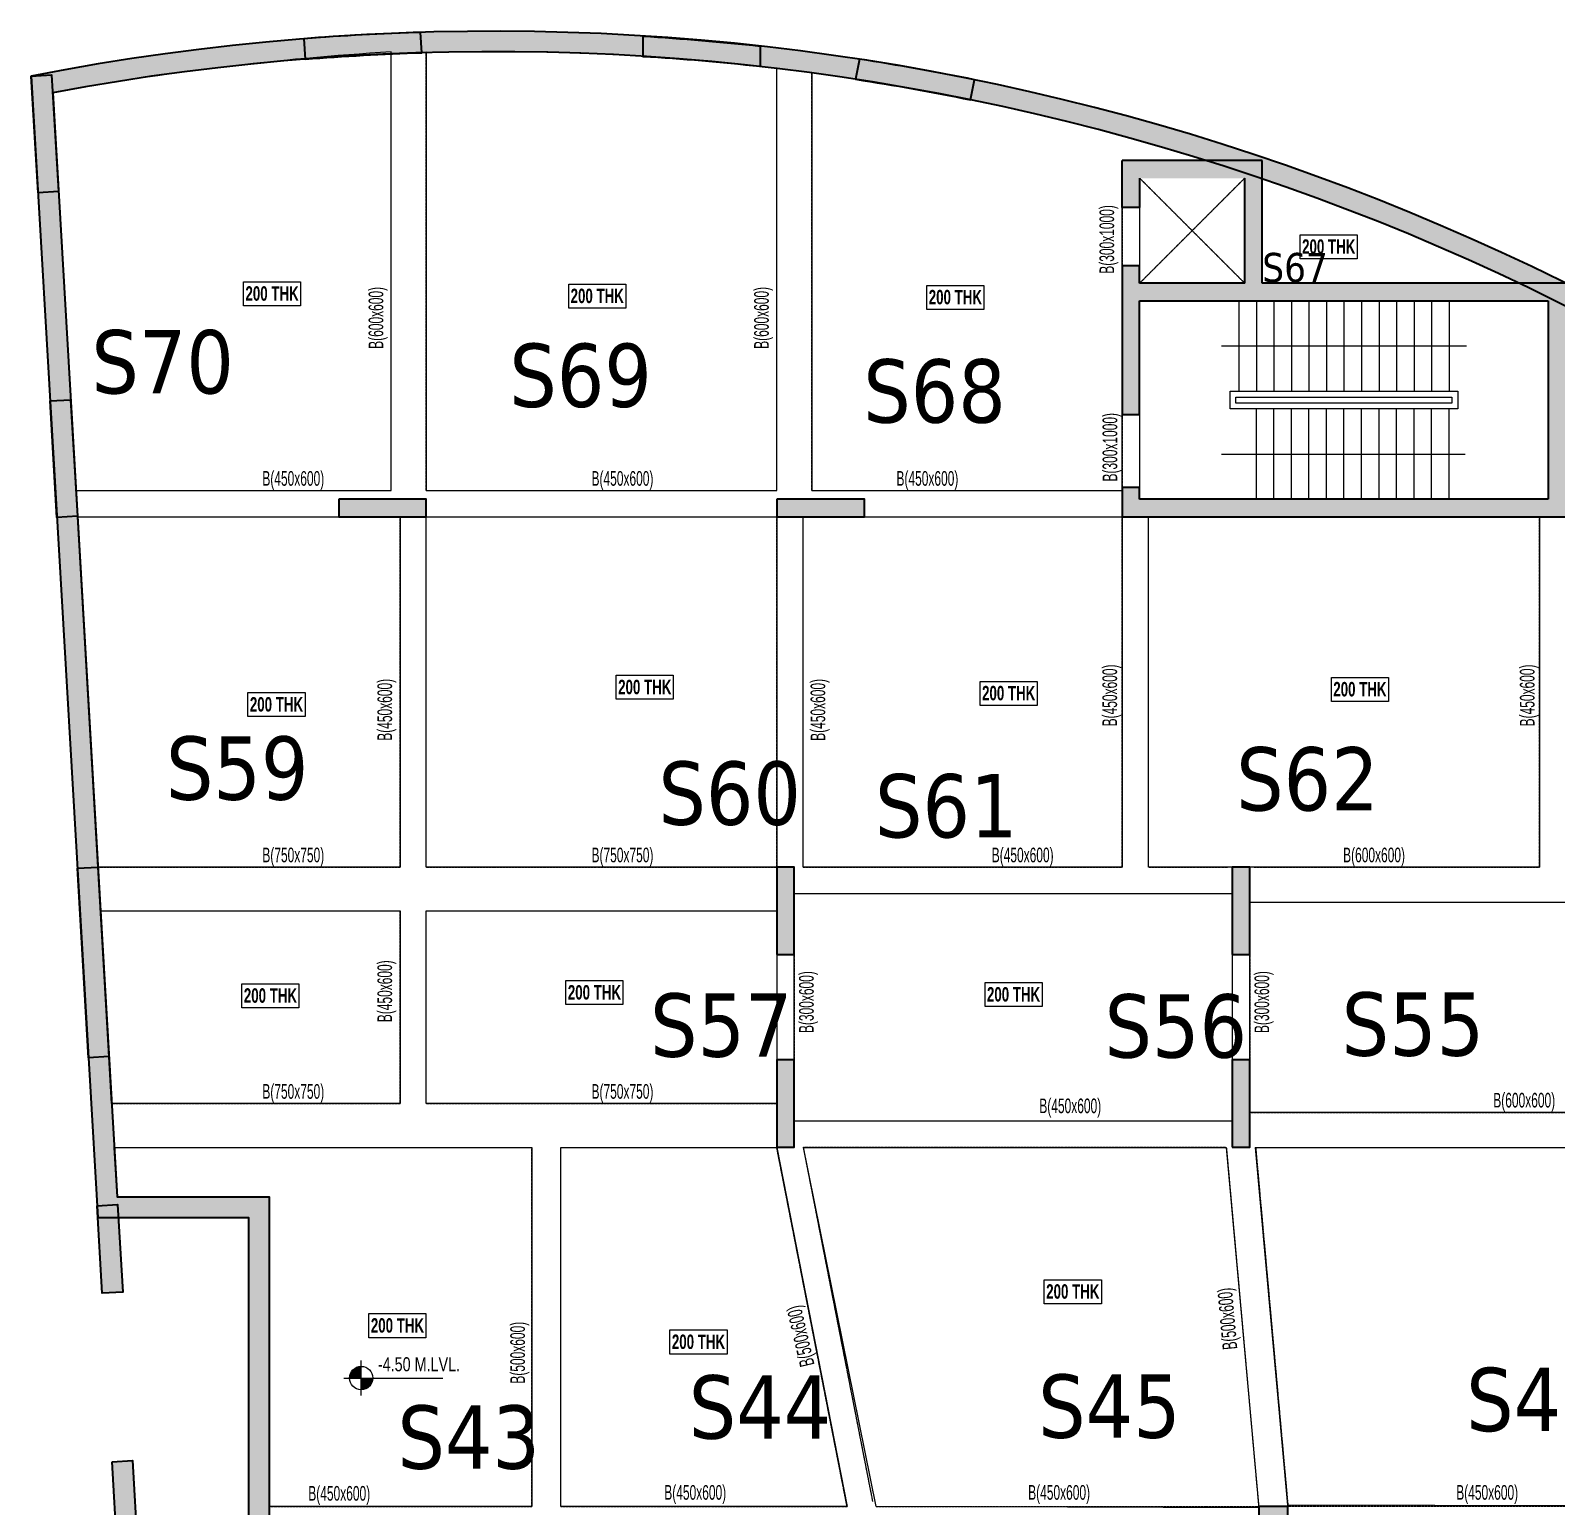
# Model space of a CAD drawing. Header units: millimetres. Extents: x -6 to 67277, y 15 to 62599.
# Drawn here: x -6 to 26129, y 35704 to 60985 of the extents above; entities that cross this region are included whole.
import ezdxf

# ---------------------------------------------------------------- set-up
doc = ezdxf.new("R2010")
doc.units = ezdxf.units.MM
doc.linetypes.add('HIDDEN', pattern=[0.375, 0.25, -0.125])
doc.linetypes.add('HIDDEN2', pattern=[0.1875, 0.125, -0.0625])
for name, color, linetype, lineweight in [('A-ANNO-DIMS', 8, 'Continuous', 15), ('A-DETL-MISC', 35, 'Continuous', 15), ('A-FLOR-IDEN', 11, 'Continuous', 9), ('A-HIDD-ABVE', 8, 'HIDDEN', 20), ('A-HIDD-BELW', 8, 'HIDDEN2', 20), ('G-____-____-DIMS', 7, 'Continuous', 9), ('S-BEAM', 7, 'Continuous', 18), ('S-BEAM-IDEN', 2, 'Continuous', 9), ('S-COL HATCH', 9, 'Continuous', 0), ('S-COLS', 5, 'Continuous', 35)]:
    doc.layers.add(name, color=color, linetype=linetype, lineweight=lineweight)
doc.layers.add('changes', color=7, linetype='Continuous')
doc.styles.add('Dim.s & Anno.(Misc.)', font='ARIALN.TTF')
doc.styles.add('Swis721 LtCn BT', font='swisscl.ttf', dxfattribs={"width": 0.9, "height": 233.3551617873649})
doc.styles.add('Swis721 LtCn BT_1', font='swisscl.ttf', dxfattribs={"height": 239.9999999999999})
doc.styles.add('Swis721 LtCn BT_B', font='', dxfattribs={"width": 0.9, "height": 246.9183359013865})
doc.styles.get('Swis721 LtCn BT_B').set_extended_font_data('Swis721 LtCn BT', bold=True)
doc.dimstyles.new('A-GFC-100', dxfattribs={"dimscale": 100, "dimtxt": 1.75, "dimasz": 1.5, "dimexe": 1.5, "dimexo": 0, "dimgap": 1, "dimtad": 1, "dimdsep": 46, "dimtxsty": 'Dim.s & Anno.(Misc.)', "dimblk": 'ARCHTICK', "dimcen": 0, "dimdle": 1.5, "dimclrd": 256, "dimclre": 8, "dimclrt": 6, "dimazin": 2, "dimtfac": 1, "dimtix": 1, "dimtmove": 2, "dimatfit": 3, "dimfxl": 1, "dimtolj": 1, "dimlwd": -1, "dimlwe": 9, "dimarcsym": 0})

# ---------------------------------------------------------------- blocks, each defined once
blk = doc.blocks.new('_ARCHTICK')
at = {"color": 0, "linetype": 'ByBlock', "const_width": 0.15}
blk.add_lwpolyline([(-0.5, -0.5), (0.5, 0.5)], dxfattribs=at)
blk = doc.blocks.new('A$C31bf04c8')
at = {"layer": 'S-COL HATCH', "transparency": 33554687}
h = blk.add_hatch(color=256, dxfattribs=at)
h.dxf.hatch_style = 1
edge = h.paths.add_edge_path()
edge.add_line((-12645.22190790623, -10575.19985628128), (46759.53647775203, -10575.19985628128))
edge.add_line((46759.53647775203, -10575.19985628128), (50154.77851886302, -10425.00601053238))
edge.add_line((50154.77851886302, -10425.00601053238), (50154.77851886302, 18362.28214049339))
edge.add_arc((65982.97857690603, 101150.6081447527), 84287.8332837242, 235.3318360843077, 259.1763076908551, ccw=False)
edge.add_arc((-8446.611141368747, 268.2098512127995), 41199.68046838963, 49.9961516128636, 101.0852321286915)
edge.add_line((-16368.03390341252, 40699.19712734222), (-15227.48269014805, 21150.0005850792))
edge.add_line((-15227.48269014805, 21150.0005850792), (-12645.22190790623, 21150.00058484077))
edge.add_line((-12645.22190790623, 21150.00058484077), (-12645.22190790623, -10575.19985628128))
edge = h.paths.add_edge_path(flags=16)
edge.add_line((-12295.22190838307, -10225.19985580444), (46751.79886502772, -10225.19985580444))
edge.add_line((46751.79886502772, -10225.19985580444), (49804.77851838618, -10090.14652299881))
edge.add_line((49804.77851838618, -10090.14652299881), (49804.77851838618, 18073.36296987534))
edge.add_arc((65982.9785742499, 101150.6081398986), 84637.83327854906, 235.3207608542366, 258.9803174311657, ccw=False)
edge.add_arc((-8446.611140910538, 268.2098531685769), 40849.68046623029, 49.97334944151059, 100.6567920093794)
edge.add_line((-16000.76089220494, 40413.33677697181), (-14897.30743341893, 21500.00058507919))
edge.add_line((-14897.30743341893, 21500.00058507919), (-12295.22190838307, 21500.00058460236))
edge.add_line((-12295.22190838307, 21500.00058460236), (-12295.22190838307, -10225.19985580444))
h = blk.add_hatch(color=256, dxfattribs=at)
h.dxf.hatch_style = 1
h.paths.add_polyline_path([(-9680.507208030673, 41099.25634849444), (-9699.67745225504, 41448.83023893833, 0.011850094801779), (-11696.67691299319, 41339.31694778055), (-11677.5066617839, 40989.74305733666, -0.0119492284188127)])
h = blk.add_hatch(color=256, dxfattribs=at)
h.dxf.hatch_style = 1
h.paths.add_polyline_path([(-3886.379517793655, 40862.68513311073), (-3886.37951593101, 41214.73544520885, 0.0118917816617123), (-5886.37951593101, 41382.61749047413), (-5886.37951593101, 41031.98205364495, -0.0119919745653029)])
h = blk.add_hatch(color=256, dxfattribs=at)
h.dxf.hatch_style = 1
h.paths.add_polyline_path([(-282.2607116214931, 40293.69900645315), (-212.526349119842, 40636.68168668821, 0.0118113912016586), (-2181.819570951164, 40988.96906228736), (-2251.632284607739, 40645.60098743066, -0.0119099033513172)])
h = blk.add_hatch(color=256, dxfattribs=at)
h.dxf.hatch_style = 1
h.paths.add_polyline_path([(-16018.62856588885, 40719.59102217108), (-16368.03440779075, 40699.20577195286), (-16251.54726236686, 38702.60096753762), (-15902.14142139628, 38722.9862177521)])
h = blk.add_hatch(color=256, dxfattribs=at)
h.dxf.hatch_style = 1
h.paths.add_polyline_path([(3425.353111915291, 39251.15887107328), (2314.552913472057, 39251.15887107328), (2314.552825734019, 38451.158669848), (2614.552662178874, 38451.158669848), (2614.552662178874, 38951.15887107328), (3425.353111915291, 38951.15887107328)], flags=17)
h.paths.add_polyline_path([(3725.35311191529, 39251.15887107328), (3425.353111915291, 39251.15887107328), (3425.353111915291, 38951.15887107328), (3725.35311191529, 38951.15887107328)], flags=17)
h.paths.add_polyline_path([(3763.891615465283, 39251.15887107328), (3725.35311191529, 39251.15887107328), (3725.35311191529, 38951.15887107328), (4414.552661702037, 38951.15887107328), (4414.552661702037, 37151.158669848), (2614.552662178874, 37151.158669848), (2614.552662178874, 37451.158669848), (2314.552741810679, 37451.158669848), (2314.552636906505, 34901.158669848), (2614.552661702037, 34901.158669848), (2614.552661702037, 36851.158669848), (9455.692081548274, 36851.158669848), (9455.692081548274, 37151.158669848), (9141.078686054794, 37151.158669848), (9136.835278585553, 37141.03068506718, 0.0001403111666475), (9115.549892831594, 37151.158669848), (4714.552661702037, 37151.158669848), (4714.552661702037, 39251.15887107328), (4610.311843480914, 39251.15887107328), (4539.36850810796, 38999.99560028687, 0.0048521537077584)])
h.paths.add_polyline_path([(9914.552662655711, 37151.158669848), (9455.692081548274, 37151.158669848), (9455.692081548274, 36851.158669848), (9614.552662178876, 36851.158669848), (9614.552662178876, 33451.15866960958), (9455.692081548274, 33451.15866960958), (9455.692081548274, 33151.15866960958), (9914.552662655711, 33151.15866960958)])
h.paths.add_polyline_path([(9455.692081548274, 33451.15866960958), (2614.552661702037, 33451.15866960958), (2614.552661702037, 33651.158669848), (2314.552662178874, 33651.158669848), (2314.552662178874, 33151.15866960958), (9455.692081548274, 33151.15866960958)])
h = blk.add_hatch(color=256, dxfattribs=at)
h.dxf.hatch_style = 1
h.paths.add_polyline_path([(-15694.00020724535, 35156.51154147834), (-16043.40604635328, 35136.12629126385), (-15926.91890232637, 33139.5214866139), (-15577.51306321844, 33159.90673683211)])
h = blk.add_hatch(color=256, dxfattribs=at)
h.dxf.hatch_style = 1
h.paths.add_polyline_path([(-11101.74020648375, 33451.15858155862), (-11101.74020555243, 33151.15858174488), (-9601.740205552429, 33151.15858663246), (-9601.740206483752, 33451.15858574584)])
h = blk.add_hatch(color=256, dxfattribs=at)
h.dxf.hatch_style = 1
h.paths.add_polyline_path([(-3599.794399350882, 33451.15860553831), (-3599.79439841956, 33151.1586064212), (-2099.794398419559, 33151.15860944986), (-2099.794399350882, 33451.15860949829)])
h = blk.add_hatch(color=256, dxfattribs=at)
h.dxf.hatch_style = 1
h.paths.add_polyline_path([(-15227.36483162269, 27149.97082721069), (-15576.77067259326, 27129.58557769284), (-15387.47906606272, 23885.10276979953), (-15038.07322509214, 23905.48802024871)])
h = blk.add_hatch(color=256, dxfattribs=at)
h.dxf.hatch_style = 1
h.paths.add_polyline_path([(-3599.794376533479, 25651.1652164869), (-3299.794378116728, 25651.16521741822), (-3299.794382307679, 27151.16521741822), (-3599.794380258769, 27151.1652164869)])
h = blk.add_hatch(color=256, dxfattribs=at)
h.dxf.hatch_style = 1
h.paths.add_polyline_path([(-3599.79426477477, 25651.16528400406), (-3299.794264495373, 25651.16528400406), (-3299.794264495373, 27151.16528400406), (-3599.79426477477, 27151.16528400406)])
h = blk.add_hatch(color=256, dxfattribs=at)
h.dxf.hatch_style = 1
h.paths.add_polyline_path([(4200.20562095195, 25651.16523743793), (4500.205622628331, 25651.16523836926), (4500.205618903041, 27151.16523836926), (4200.205616760999, 27151.16523743793)])
h = blk.add_hatch(color=256, dxfattribs=at)
h.dxf.hatch_style = 1
h.paths.add_polyline_path([(4200.205734573304, 25651.16528400406), (4500.205732524395, 25651.16528400406), (4500.205732524395, 27151.16528400406), (4200.205734573304, 27151.16528400406)])
h = blk.add_hatch(color=256, dxfattribs=at)
h.dxf.hatch_style = 1
h.paths.add_polyline_path([(-3599.794370945544, 22351.17455201596), (-3299.794368803502, 22351.17455294728), (-3299.794372994453, 23851.17455294728), (-3599.794374670834, 23851.17455201596)])
h = blk.add_hatch(color=256, dxfattribs=at)
h.dxf.hatch_style = 1
h.paths.add_polyline_path([(-3599.794266171754, 22351.17461953685), (-3299.794266358019, 22351.17461953685), (-3299.794266358019, 23851.17461953685), (-3599.794266171754, 23851.17461953685)])
h = blk.add_hatch(color=256, dxfattribs=at)
h.dxf.hatch_style = 1
h.paths.add_polyline_path([(4200.205630265176, 22351.17457297072), (4500.205628681928, 22351.17457390204), (4500.20562588796, 23851.17457390204), (4200.205626074224, 23851.17457297072)])
h = blk.add_hatch(color=256, dxfattribs=at)
h.dxf.hatch_style = 1
h.paths.add_polyline_path([(4200.205732710659, 22351.17461953685), (4500.205731127411, 22351.17461953685), (4500.205731127411, 23851.17461953685), (4200.205732710659, 23851.17461953685)])
h = blk.add_hatch(color=256, dxfattribs=at)
h.dxf.hatch_style = 1
h.paths.add_polyline_path([(-15238.98340471461, 21348.21740726382), (-15151.61804983765, 19850.76380383596), (-14802.21220747009, 19871.14905335381), (-14889.57756374404, 21368.60265678167)])
h = blk.add_hatch(color=256, dxfattribs=at)
h.dxf.hatch_style = 1
h.paths.add_polyline_path([(-14983.31658997014, 16966.0548682101), (-14895.95123509317, 15468.60126477852), (-14546.54539365694, 15488.98651429638), (-14633.91074899956, 16986.44011772796)])
at = {"layer": 'S-COLS'}
for p, q in [((4714.552661702037, 39251.15887107328, 5.387693649e-07), (2314.552913472057, 39251.15887107328, 3.290228189e-07)), ((4714.552661702037, 37151.158669848, 2.090836027e-07), (4714.552661702037, 39251.15887107328, 5.387693649e-07)), ((4414.552661702037, 37151.158669848, 2.090836027e-07), (4414.552661702037, 38951.15887107328, 5.387693649e-07)), ((4414.552661702037, 37151.158669848, 2.090836027e-07), (2614.552662178874, 37151.158669848)), ((9914.552662655711, 37151.158669848), (4714.552661702037, 37151.158669848, 2.090836027e-07)), ((2614.552661702037, 36851.158669848), (9614.552662178876, 36851.158669848)), ((2614.552661702037, 34901.158669848), (2614.552661702037, 36851.158669848)), ((9614.552662178876, 36851.158669848), (9614.552662178876, 33451.15866960958)), ((2314.552662178874, 34901.158669848), (2614.552661702037, 34901.158669848)), ((2314.552662178874, 33651.158669848), (2314.552662178874, 33151.15866960958)), ((2614.552661702037, 33651.158669848), (2314.552662178874, 33651.158669848)), ((2614.552661702037, 33451.15866960958), (2614.552661702037, 33651.158669848)), ((9614.552662178876, 33451.15866960958), (2614.552661702037, 33451.15866960958)), ((2314.552662178874, 33151.15866960958), (9914.552662655711, 33151.15866960958))]:
    blk.add_line(p, q, dxfattribs=at)
at = {"layer": 'S-COLS', "elevation": -6.406737e-10}
blk.add_lwpolyline([(-12645.22190790623, -10575.19985628128), (46759.53647775203, -10575.19985628128), (50154.77851886302, -10425.00601053238), (50154.77851886302, 18362.28214049339, -0.104418166803797), (18038.15277118236, 31827.21730065346, 0.2266855225477514), (-16368.03390341252, 40699.19712734222), (-15227.48269014805, 21150.0005850792), (-12645.22190790623, 21150.00058484077)], format="xyb", close=True, dxfattribs=at)
at = {"layer": 'S-COLS'}
for points, elevation in [([(-9699.67745225504, 41448.83023893833, 0.011850094801779), (-11696.67691299319, 41339.31694778055), (-11677.5066617839, 40989.74305733666, -0.0119492284188127), (-9680.507208030673, 41099.25634849444), (-9699.67745225504, 41448.83023893833)], -4.87149e-10), ([(-5886.379504289478, 41382.61748977377, -0.0118917815926114), (-3886.37951593101, 41214.73544520885), (-3886.379517793655, 40862.68513311073, 0.0119919745653029), (-5886.37951593101, 41031.98205364495), (-5886.37951593101, 41382.61749024317)], -6.406737e-10), ([(-282.2607115395367, 40293.69900684804), (-212.526349119842, 40636.68168668821, 0.0118113912016587), (-2181.819570951164, 40988.96906228736), (-2251.632284607739, 40645.60098743066, -0.0119099032839088), (-282.2607227154076, 40293.69900871068)], -4.87149e-10)]:
    blk.add_lwpolyline(points, format="xyb", dxfattribs=dict(at, elevation=elevation))
blk.add_lwpolyline([(-12295.22190838307, -10225.19985580444), (46751.79886502772, -10225.19985580444), (49804.77851838618, -10090.14652299881), (49804.77851838618, 18073.36296987534, -0.1036025941680122), (17825.60995406657, 31548.66370105744, 0.2248253873117498), (-16000.76089220494, 40413.33677697181), (-14897.30743341893, 21500.00058507919), (-12295.22190838307, 21500.00058460236)], format="xyb", close=True, dxfattribs=at)
for points, elevation in [([(-16368.03440779075, 40699.20577195286), (-16018.62856588885, 40719.59102217108), (-15902.14142139628, 38722.9862177521), (-16251.54726236686, 38702.60096753762)], -4.87149e-10), ([(-16043.40604635328, 35136.12629126385), (-15694.00020724535, 35156.51154147834), (-15577.51306321844, 33159.90673683211), (-15926.91890232637, 33139.5214866139)], -4.87149e-10), ([(-11101.74020648375, 33451.15858155862), (-11101.74020555243, 33151.15858174488), (-9601.740205552429, 33151.15858663246), (-9601.740206483752, 33451.15858574584)], -4.87149e-10), ([(-3599.794399350882, 33451.15860553831), (-3599.79439841956, 33151.1586064212), (-2099.794398419559, 33151.15860944986), (-2099.794399350882, 33451.15860949829)], -4.87149e-10), ([(-15576.77067259326, 27129.58557769284), (-15227.36483162269, 27149.97082721069), (-15038.07322509214, 23905.48802024871), (-15387.47906606272, 23885.10276979953)], -4.083295e-10), ([(-3599.794376533479, 25651.1652164869), (-3299.794378116728, 25651.16521741822), (-3299.794382307679, 27151.16521741822), (-3599.794380258769, 27151.1652164869)], -4.87149e-10), ([(-3599.79426477477, 25651.16528400406), (-3299.794264495373, 25651.16528400406), (-3299.794264495373, 27151.16528400406), (-3599.79426477477, 27151.16528400406)], -4.87149e-10), ([(4200.20562095195, 25651.16523743793), (4500.205622628331, 25651.16523836926), (4500.205618903041, 27151.16523836926), (4200.205616760999, 27151.16523743793)], -4.87149e-10), ([(4200.205734573304, 25651.16528400406), (4500.205732524395, 25651.16528400406), (4500.205732524395, 27151.16528400406), (4200.205734573304, 27151.16528400406)], -4.87149e-10), ([(-3599.794370945544, 22351.17455201596), (-3299.794368803502, 22351.17455294728), (-3299.794372994453, 23851.17455294728), (-3599.794374670834, 23851.17455201596)], -4.87149e-10), ([(-3599.794266171754, 22351.17461953685), (-3299.794266358019, 22351.17461953685), (-3299.794266358019, 23851.17461953685), (-3599.794266171754, 23851.17461953685)], -4.87149e-10), ([(4200.205630265176, 22351.17457297072), (4500.205628681928, 22351.17457390204), (4500.20562588796, 23851.17457390204), (4200.205626074224, 23851.17457297072)], -4.87149e-10), ([(4200.205732710659, 22351.17461953685), (4500.205731127411, 22351.17461953685), (4500.205731127411, 23851.17461953685), (4200.205732710659, 23851.17461953685)], -4.87149e-10), ([(-15238.98340471461, 21348.21740726382), (-14889.57756374404, 21368.60265678167), (-14802.21220747009, 19871.14905335381), (-15151.61804983765, 19850.76380383596)], -4.87149e-10), ([(-14983.31658997014, 16966.0548682101), (-14633.91074899956, 16986.44011772796), (-14546.54539365694, 15488.98651429638), (-14895.95123509317, 15468.60126477852)], -4.87149e-10)]:
    blk.add_lwpolyline(points, close=True, dxfattribs=dict(at, elevation=elevation))
at = {"layer": 'S-COLS', "elevation": -6.629432e-10}
for points in [[(2614.552662178874, 38951.15887107328), (2614.552662178874, 38451.158669848), (2314.552825734019, 38451.158669848), (2314.552913472057, 39251.15887107328)], [(2614.552662178874, 37151.158669848), (2614.552662178874, 37451.158669848), (2314.552741810679, 37451.158669848), (2314.552636906505, 34901.15870751813)]]:
    blk.add_lwpolyline(points, dxfattribs=at)
blk = doc.blocks.new('Spot Elevations - M_Spot Elevation - Target Filled-23738-FIRST FLOOR  FRAMING PLAN _NTA_')
at = {"layer": 'G-____-____-DIMS'}
h = blk.add_hatch(color=256, dxfattribs=at)
edge = h.paths.add_edge_path(flags=0)
edge.add_line((1.6e-15, 0), (-1.999999999999998, 0))
edge.add_arc((-2.6e-15, 1.9e-15), 1.999999999999994, 90.00000000000023, 180.0000000000001, ccw=False)
edge.add_line((1.6e-15, 1.999999999999998), (1.6e-15, 0))
h = blk.add_hatch(color=256, dxfattribs=at)
edge = h.paths.add_edge_path(flags=0)
edge.add_line((1.6e-15, 0), (2.000000000000003, 0))
edge.add_arc((9e-15, -5.8e-15), 1.999999999999992, 269.9999999999993, 359.99999999999983, ccw=False)
edge.add_line((1.6e-15, -1.999999999999999), (1.6e-15, 0))
for p, q in [((1.9e-15, -2.999999999999999), (1.9e-15, 2.999999999999999)), ((-2.999999999999997, 0), (14, 0))]:
    blk.add_line(p, q, dxfattribs=at)
blk.add_circle((1.6e-15, 0), 2.000000000000001, dxfattribs=at)
blk = doc.blocks.new('A$C0921b736')
at = {"layer": 'S-COL HATCH', "transparency": 33554687}
h = blk.add_hatch(color=256, dxfattribs=at)
h.dxf.hatch_style = 1
h.paths.add_polyline_path([(12524.977809906, 12975.20534372329), (13025.00312328338, 12975.20534372329), (13025.00312328338, 22675.20470356941), (12524.977809906, 22675.20470356941)])
at = {"layer": 'S-COLS', "elevation": -7.379508e-10}
blk.add_lwpolyline([(12524.977809906, 12975.20534372329), (13025.00312328338, 12975.20534372329), (13025.00312328338, 22675.20470356941), (12524.977809906, 22675.20470356941)], close=True, dxfattribs=at)
blk = doc.blocks.new('A$Cf8d4ec59')
at = {"layer": 'A-DETL-MISC'}
for p, q in [((-5300.000001907349, -5.0067901611e-06), (-5300.000001907349, -1550.005597352982)), ((-5000.000005722046, -5.0067901611e-06), (-5000.000005722046, -1550.005597352982)), ((-4700.000005722046, -5.0067901611e-06), (-4700.000005722046, -1550.005597352982)), ((-4400.000001907349, -5.0067901611e-06), (-4400.000001907349, -1550.005597352982)), ((-4100.000001907349, -5.0067901611e-06), (-4100.000001907349, -1550.005597352982)), ((-3800.000001907349, -5.0067901611e-06), (-3800.000001907349, -1550.005597352982)), ((-3500.000005722046, -5.0067901611e-06), (-3500.000005722046, -1550.005597352982)), ((-3200.000005722046, -5.0067901611e-06), (-3200.000005722046, -1550.005597352982)), ((-2900.000001907349, -5.0067901611e-06), (-2900.000001907349, -1550.005597352982)), ((-2600.000001907349, -5.0067901611e-06), (-2600.000001907349, -1550.005597352982)), ((-2300.000001907349, -5.0067901611e-06), (-2300.000001907349, -1549.994012117386)), ((-2000.000005722046, -5.0067901611e-06), (-2000.000005722046, -1549.994012117386)), ((-1700.000005722046, -5.0067901611e-06), (-1700.000005722046, -1549.994012117386)), ((-5000.000005722046, -3400.00000500679), (-5000.000005722046, -1850.005112886429)), ((-4700.000005722046, -3400.00000500679), (-4700.000005722046, -1850.004632234573)), ((-4400.000001907349, -3400.00000500679), (-4400.000001907349, -1850.00414776802)), ((-4100.000001907349, -3400.00000500679), (-4100.000001907349, -1850.003667116165)), ((-3800.000001907349, -3400.00000500679), (-3800.000001907349, -1850.003182649612)), ((-3500.000005722046, -3400.00000500679), (-3500.000005722046, -1850.002698183059)), ((-3200.000005722046, -3400.00000500679), (-3200.000005722046, -1850.002217531204)), ((-2900.000001907349, -3400.00000500679), (-2900.000001907349, -1850.001733064651)), ((-2600.000001907349, -3400.00000500679), (-2600.000001907349, -1850.001252412796)), ((-2300.000001907349, -3400.00000500679), (-2300.000001907349, -1850.000771760941)), ((-2000.000005722046, -3400.00000500679), (-2000.000005722046, -1850.000287294388)), ((-1700.000005722046, -3400.00000500679), (-1700.000005722046, -1850.000287294388))]:
    blk.add_line(p, q, dxfattribs=at)
for points in [[(-1550.000001907348, -1549.999802827835), (-1550.000001907348, -1849.999806642532), (-5450.000005722046, -1850.005597352981), (-5450.000005722046, -1550.005597352982)], [(-1650.000001907348, -1649.999943971634), (-1650.000001907348, -1749.999940156936), (-5350.000001907349, -1750.00546002388), (-5350.000001907349, -1650.00546002388)]]:
    blk.add_lwpolyline(points, close=True, dxfattribs=at)
at = {"layer": 'A-ANNO-DIMS', "ltscale": 500}
for points in [[(-1400.000001907348, -775.0005238056183), (-5600.001485824584, -774.9584209918976)], [(-5599.998933792114, -2624.961293458939), (-1424.103029251098, -2625.000146150589)]]:
    blk.add_leader(points, dimstyle='A-GFC-100', override={"dimasz": 0.002, "dimtad": 0, "dimfxl": 0.18, "dimarcsym": 1}, dxfattribs=at)

msp = doc.modelspace()

# ---------------------------------------------------------------- linework, layer by layer
at = {"layer": 'A-FLOR-IDEN', "color": 8, "flags": 128}
for points, elevation in [([(22716.68076039515, 57486.07260545072), (22716.68076039515, 57074.24720862609), (21739.18076039515, 57074.24720862609), (21739.18076039515, 57486.07260545072)], -7.376485e-10), ([(22716.68076039515, 57486.07260545072), (22716.68076039515, 57074.24720862609), (21739.18076039515, 57074.24720862609), (21739.18076039515, 57486.07260545072)], -7.376485e-10), ([(4619.680760395143, 56682.57260545072), (4619.680760395143, 56270.74720862609), (3642.180760395144, 56270.74720862609), (3642.180760395144, 56682.57260545072)], -7.376485e-10), ([(4619.680760395143, 56682.57260545072), (4619.680760395143, 56270.74720862609), (3642.180760395144, 56270.74720862609), (3642.180760395144, 56682.57260545072)], -7.376485e-10), ([(10188.68076039514, 56641.57260545072), (10188.68076039514, 56229.74720862608), (9211.180760395142, 56229.74720862608), (9211.180760395142, 56641.57260545072)], -7.376485e-10), ([(10188.68076039514, 56641.57260545072), (10188.68076039514, 56229.74720862608), (9211.180760395142, 56229.74720862608), (9211.180760395142, 56641.57260545072)], -7.376485e-10), ([(16322.18076039514, 56620.57260545071), (16322.18076039514, 56208.74720862609), (15344.68076039514, 56208.74720862609), (15344.68076039514, 56620.57260545071)], -7.376485e-10), ([(16322.18076039514, 56620.57260545071), (16322.18076039514, 56208.74720862609), (15344.68076039514, 56208.74720862609), (15344.68076039514, 56620.57260545071)], -7.376485e-10), ([(11002.68076039514, 49942.07260545072), (11002.68076039514, 49530.24720862608), (10025.18076039514, 49530.24720862608), (10025.18076039514, 49942.07260545072)], -7.376485e-10), ([(11002.68076039514, 49942.07260545072), (11002.68076039514, 49530.24720862608), (10025.18076039514, 49530.24720862608), (10025.18076039514, 49942.07260545072)], -7.376485e-10), ([(17235.18076039514, 49837.57260545072), (17235.18076039514, 49425.74720862609), (16257.68076039514, 49425.74720862609), (16257.68076039514, 49837.57260545072)], -7.376485e-10), ([(17235.18076039514, 49837.57260545072), (17235.18076039514, 49425.74720862609), (16257.68076039514, 49425.74720862609), (16257.68076039514, 49837.57260545072)], -7.376485e-10), ([(23250.68076039515, 49904.70171839472), (23250.68076039515, 49492.8763215701), (22273.18076039515, 49492.8763215701), (22273.18076039515, 49904.70171839472)], -7.376485e-10), ([(23250.68076039515, 49904.70171839472), (23250.68076039515, 49492.8763215701), (22273.18076039515, 49492.8763215701), (22273.18076039515, 49904.70171839472)], -7.376485e-10), ([(4695.180760395143, 49645.07260545071), (4695.180760395143, 49233.24720862608), (3717.680760395144, 49233.24720862608), (3717.680760395144, 49645.07260545071)], -7.376485e-10), ([(4695.180760395143, 49645.07260545071), (4695.180760395143, 49233.24720862608), (3717.680760395144, 49233.24720862608), (3717.680760395144, 49645.07260545071)], -7.376485e-10), ([(10140.68076039514, 44712.07260545072), (10140.68076039514, 44300.24720862609), (9163.180760395144, 44300.24720862609), (9163.180760395144, 44712.07260545072)], -7.376485e-10), ([(10140.68076039514, 44712.07260545072), (10140.68076039514, 44300.24720862609), (9163.180760395144, 44300.24720862609), (9163.180760395144, 44712.07260545072)], -7.376485e-10), ([(4591.935028966878, 44657.71385615792), (4591.935028966878, 44245.8884593333), (3614.435028966879, 44245.8884593333), (3614.435028966879, 44657.71385615792)], -9.668247e-10), ([(4591.935028966878, 44657.71385615792), (4591.935028966878, 44245.8884593333), (3614.435028966879, 44245.8884593333), (3614.435028966879, 44657.71385615792)], -9.668247e-10), ([(17318.68076039514, 44678.07260545072), (17318.68076039514, 44266.24720862609), (16341.18076039514, 44266.24720862609), (16341.18076039514, 44678.07260545072)], -7.376485e-10), ([(17318.68076039514, 44678.07260545072), (17318.68076039514, 44266.24720862609), (16341.18076039514, 44266.24720862609), (16341.18076039514, 44678.07260545072)], -7.376485e-10), ([(18333.68076039514, 39588.57260545072), (18333.68076039514, 39176.74720862609), (17356.18076039514, 39176.74720862609), (17356.18076039514, 39588.57260545072)], -7.376485e-10), ([(18333.68076039514, 39588.57260545072), (18333.68076039514, 39176.74720862609), (17356.18076039514, 39176.74720862609), (17356.18076039514, 39588.57260545072)], -7.376485e-10), ([(6767.180760395143, 39007.07260545072), (6767.180760395143, 38595.24720862609), (5789.680760395143, 38595.24720862609), (5789.680760395143, 39007.07260545072)], -7.376485e-10), ([(6767.180760395143, 39007.07260545072), (6767.180760395143, 38595.24720862609), (5789.680760395143, 38595.24720862609), (5789.680760395143, 39007.07260545072)], -7.376485e-10), ([(11922.68076039514, 38727.07260545072), (11922.68076039514, 38315.24720862609), (10945.18076039514, 38315.24720862609), (10945.18076039514, 38727.07260545072)], -7.376485e-10), ([(11922.68076039514, 38727.07260545072), (11922.68076039514, 38315.24720862609), (10945.18076039514, 38315.24720862609), (10945.18076039514, 38727.07260545072)], -7.376485e-10)]:
    msp.add_lwpolyline(points, close=True, dxfattribs=dict(at, elevation=elevation))
at = {"layer": 'A-HIDD-ABVE', "linetype": 'HIDDEN'}
for p, q in [((18988.92936799339, 58456.40202807736, -2.1382402e-09), (20788.92936980388, 56656.40182456475, -2.1382402e-09)), ((18988.92937028072, 56656.40182456475, -2.1382399e-09), (20788.92936751655, 58456.40202350271, 5.372940675e-07))]:
    msp.add_line(p, q, dxfattribs=at)
at = {"layer": 'changes', "color": 1, "elevation": -1.3217722e-09}
msp.add_lwpolyline([(771.1881009455664, 53105.23205527764), (6172.217745747779, 53105.23205527764), (6172.217745755229, 60618.081662451, 0.0300701122860705), (373.6158158969029, 59918.57993168857)], format="xyb", close=True, dxfattribs=at)
at = {"layer": 'changes', "color": 1}
for points, elevation in [([(6772.217745755231, 60606.78624710914), (6772.217745755231, 53105.23205527392), (12774.58230922035, 53105.23205527764), (12774.5823092129, 60334.57677952301, 0.036169489621368), (6772.217745755231, 60606.78624710914)], -1.4752969e-09), ([(13374.5823092129, 60258.37095917117), (13374.5823092129, 53105.23191850733), (18688.92937028072, 53105.23191850733), (18688.9296215739, 58756.40202579003), (20135.38941709361, 58756.40202579003, 0.0423938838534149), (13374.5823092129, 60258.37095917117)], -1.9624459e-09), ([(21088.92936980388, 58444.89158409935), (21088.92936980388, 56656.40182456475), (25487.5059063699, 56656.40182456475, 0.0290174923371402), (21088.92936980388, 58444.89158409935)], -1.4752969e-09)]:
    msp.add_lwpolyline(points, format="xyb", dxfattribs=dict(at, elevation=elevation))
for points, elevation in [([(797.018910717581, 52655.23205527764), (6322.636502545689, 52655.23202397775), (6322.636502545689, 46655.23866638642), (1147.497569304321, 46655.23866638642)], -1.3217722e-09), ([(6772.636502545688, 52656.40174134921), (12774.58230968973, 52656.40174134921), (12774.58230968973, 46656.40843872082), (6772.636502545688, 46656.40843872082)], -1.9624459e-09), ([(13224.58230968973, 52655.23205072534), (18688.92937055639, 52655.23205072534), (18688.92937055639, 46655.23866638269), (13224.58230968973, 46655.23866638269)], -2.0378303e-09), ([(19138.92937028072, 52655.23203903165), (25838.92937103323, 52655.23203903165), (25838.92937103323, 46655.23866638269), (19138.92937028072, 46655.23866638269)], -2.1382402e-09), ([(13074.58232704959, 46205.23866638643), (20574.16355263851, 46205.23866638643), (20574.16355263851, 42305.24800189686), (13074.58232704959, 42305.24800189686)], -1.9624459e-09), ([(20874.58691594413, 46055.2386663827), (29699.58233219049, 46055.2386663827), (29699.58233219049, 42455.2480019043), (20874.58691594413, 42455.2480019043)], -1.2648999e-09), ([(6772.63650256059, 45905.23866638269), (12774.16355035118, 45905.23866638269), (12774.16355035118, 42605.2480019043), (6772.63650256059, 42605.2480019043)], -1.3614778e-09), ([(8578.730904553448, 41855.24800190431), (8578.730904545997, 35705.2460874888), (4079.154799718772, 35705.2460874888), (4079.154799718772, 41005.24373931911), (1477.069274682913, 41005.24373979594), (1427.118204754208, 41855.24800190431)], -1.1683645e-09), ([(9078.730904553448, 41855.24800190431), (12774.58244192264, 41855.24800190803), (13978.73706492445, 35705.2460871647), (9078.730904545997, 35705.24608765271)], -1.1683645e-09), ([(13233.12706243655, 41855.24800190431), (20473.67530871591, 41855.24800190431), (21029.7296912711, 35682.81714665618), (14478.73706385902, 35705.2460871647)], -1.3476416e-09), ([(20975.70011558793, 41855.24800190431), (29689.41052965483, 41855.24800190431), (31593.19990811906, 35705.23875237358), (21527.71305102519, 35727.67886096713)], -1.9637106e-09)]:
    msp.add_lwpolyline(points, close=True, dxfattribs=dict(at, elevation=elevation))
at = {"layer": 'changes', "color": 1, "elevation": -1.3997021e-09}
msp.add_lwpolyline([(1191.254530031596, 45905.23866637897), (6322.63650256059, 45905.23866638642), (6322.636502545689, 42605.24800190803), (1383.361244734738, 42605.24800190058), (1191.254530031596, 45905.23866637897)], dxfattribs=at)
at = {"layer": 'S-BEAM', "linetype": 'HIDDEN'}
for p, q in [((6172.217745747779, 53105.23205527392, -1.3217722e-09), (6172.217745755229, 60618.081662451, -1.3217722e-09)), ((6772.217745755231, 53105.23205527392, -1.3217722e-09), (6772.217745755231, 60624.14720092069, -1.3217722e-09)), ((12774.58230922035, 53105.23205527764, -1.9624459e-09), (12774.5823092129, 60334.57677952301, -1.9624459e-09)), ((13374.5823092129, 53105.23194931921, -1.9624459e-09), (13374.5823092129, 60258.37095917117, -1.9624459e-09)), ((18688.92955610565, 57955.23205395516, -2.1382402e-09), (18688.92939266226, 56955.23205395517, -2.1382402e-09)), ((18688.92936751655, 54405.2320537689, -2.1382402e-09), (18688.92939266226, 53155.2320537689, -2.1382402e-09)), ((771.1881009455664, 53105.23205527764, -1.3217722e-09), (6172.217745747779, 53105.23205527392, -1.3217722e-09)), ((6772.217745755231, 53105.23205527392, -1.3217722e-09), (12774.5823092129, 53105.23205528137, -1.3217722e-09)), ((13374.5823092129, 53105.23191850733, -1.3217722e-09), (18688.92937028072, 53105.23211901363, -1.3217722e-09)), ((797.018910717581, 52655.23205527764, -1.3217722e-09), (12774.58678481391, 52655.23198742893, -2.2917649e-09)), ((6322.636502545689, 46655.23866638642, -1.9624459e-09), (6322.636502545689, 52656.40174134921, -1.9624459e-09)), ((6772.636502545688, 46656.40835400772, -1.9624459e-09), (6772.636502545688, 52656.40174134921, -1.9624459e-09)), ((12774.16354846618, 52655.23206642743, -1.2544718e-09), (18688.92937028072, 52655.23203901675, -2.1382402e-09)), ((12774.58230968973, 46655.23866338384, -2.0378303e-09), (12774.58230968973, 52655.23205072534, -2.0378303e-09)), ((13224.58230968228, 46655.23866338384, -2.0378303e-09), (13224.58230968973, 52655.23205072534, -2.0378303e-09)), ((18688.92937055639, 46655.23865173486, -2.0612505e-09), (18688.92937028072, 52655.23203901675, -2.1382402e-09)), ((19138.92937055639, 46655.23865173486, -2.0612505e-09), (19138.92937028072, 52655.23203903165, -2.1382402e-09)), ((25838.92937103323, 46655.23865173486, -2.0612505e-09), (25838.92937075756, 52655.23203901675, -2.1382402e-09)), ((1147.497569304321, 46655.23866638642, -1.3366376e-09), (6322.636502545689, 46655.23866638269, -1.3105484e-09)), ((6772.213269587968, 46655.23866638642, -1.3066516e-09), (13074.58232579789, 46655.23866639387, -1.2730529e-09)), ((13224.58230968228, 46655.23866638269, -1.2722532e-09), (18688.92937055639, 46655.23866638269, -1.2431222e-09)), ((19138.92937055639, 46655.23866638642, -1.2407232e-09), (20499.58233205638, 46655.23866638642, -1.2334694e-09)), ((20949.58233205638, 46655.23866638642, -1.2310704e-09), (25838.92937104068, 46655.23866638269, -1.2050047e-09)), ((13074.58691824636, 46205.23866638643, -1.3183185e-09), (20574.16355263851, 46205.23866638643, -1.2669573e-09)), ((20874.58691594413, 46055.2386663827, -1.2648999e-09), (29699.58233203403, 46055.2386663827, -1.2044614e-09)), ((1191.254530031596, 45905.23866637897, -1.3997021e-09), (6322.63650256059, 45905.23866638642, -1.3645596e-09)), ((6322.636502545689, 42605.24800190803, -1.9624459e-09), (6322.636502553139, 45906.40835400026, -1.9624459e-09)), ((6772.636502545688, 42606.41768952933, -1.9624459e-09), (6772.63650256059, 45906.408354004, -1.9624459e-09)), ((6772.63650256059, 45905.23866638269, -1.3614778e-09), (12774.16355035118, 45905.23866637897, -1.320376e-09)), ((12774.58680531791, 45155.23859758403, -2.2917649e-09), (12774.58233513347, 43355.24793310192, -1.0896189e-09)), ((13074.58680531791, 45155.23785254833, -2.2917649e-09), (13074.58233513347, 43355.24718806621, -1.0896189e-09)), ((20574.58680436424, 45155.23861856487, -3.1645919e-09), (20574.5823341798, 43355.24795408275, -1.9624459e-09)), ((20874.58680436424, 45155.23787352917, -3.1645919e-09), (20874.58233417979, 43355.24720904705, -1.9624459e-09)), ((1383.361244734738, 42605.24800190058), (6322.636502545689, 42605.24800190803, -1.1142181e-09)), ((6772.217745755231, 42605.24800190803, -1.1095947e-09), (12774.16355035118, 42605.2480019043, -1.2853889e-09)), ((13074.16354882381, 42605.2480019043, -1.2941758e-09), (13074.58681183717, 42605.2480019043, -1.2941882e-09)), ((20874.58691451363, 42455.24800190803, -1.0715922e-09), (29699.58233219049, 42455.2480019043, -1.3300366e-09)), ((20574.16355263851, 42305.24800189686, -1.132626e-09), (13074.58691638372, 42305.24800190431, -1.3522851e-09)), ((1427.118204754208, 41855.24800190431), (8578.730904553448, 41855.24800190803, -1.1683645e-09)), ((8578.730904545997, 35705.2460874888, -1.4334344e-09), (8578.730904553448, 41855.24800190431, -1.1683645e-09)), ((9078.730904545997, 41855.24800190803, -1.1815448e-09), (12774.58244192264, 41855.24800190803, -1.2912591e-09)), ((9078.730904545997, 35705.2460874888, -1.4334344e-09), (9078.730904553448, 41855.24800190431, -1.1683645e-09)), ((13978.73706492445, 35705.2460871647, -1.5541164e-09), (12774.58244193009, 41855.24800190431, -2.0378303e-09)), ((14420.35166674516, 35791.71309509975, -1.5541164e-09), (13232.89802432469, 41856.41777262192, -2.0311215e-09)), ((20473.67530871591, 41855.24800190431, -1.1355692e-09), (13233.12706243655, 41855.24800190431, -1.3476416e-09)), ((20473.67530871591, 41855.24800190431, -1.9613066e-09), (21029.7296912711, 35682.81714665618, -2.2920672e-09)), ((20975.59473471752, 41856.41777262192, -1.9636479e-09), (21527.71305102519, 35727.67886096713, -2.2920672e-09)), ((20975.70011558793, 41855.24800190431, -1.0745492e-09), (29689.41052965483, 41855.24800190431, -1.9126436e-09)), ((4079.154799718772, 35705.2460874888, -1.2433121e-09), (8578.730904545997, 35705.24608749253, -1.4645188e-09)), ((9078.730904560896, 35705.24608765271, -1.5541164e-09), (13978.73706338218, 35705.2460871647, -1.5541164e-09)), ((14478.73706385902, 35705.2460871647, -1.5541164e-09), (21028.70871445945, 35705.2460871498, -2.2920672e-09)), ((28078.70567843727, 35705.2460871647, -1.5541164e-09), (21528.73402783684, 35705.2460871498, -2.2920672e-09))]:
    msp.add_line(p, q, dxfattribs=at)
at = {"layer": 'S-BEAM'}
for p, q in [((18988.92936751655, 57955.23205395516, -2.1382402e-09), (18988.92939266226, 56955.23205999013, -2.1382402e-09)), ((18988.92936751655, 54405.23205980387, -2.1382402e-09), (18988.92939266226, 53155.23205980387, -2.1382402e-09))]:
    msp.add_line(p, q, dxfattribs=at)
at = {"layer": 'S-BEAM', "ltscale": 250000}
msp.add_line((13074.16354928574, 46655.23866638642, -1.2730551e-09), (13074.58680102638, 46655.23866638642, -1.2730529e-09), dxfattribs=at)

# ---------------------------------------------------------------- block references
at = {"layer": 'A-HIDD-BELW', "color": 3}
msp.add_blockref('A$C31bf04c8', (16374.37670810184, 19505.24315471676, -1.4752969e-09), dxfattribs=at)
at = {"layer": 'changes'}
msp.add_blockref('A$C0921b736', (8503.73488500378, 13028.88217140462, -1.5541164e-09), dxfattribs=at)
at = {"layer": 'G-____-____-DIMS', "xscale": 99.99999999999991, "yscale": 99.99999999999991, "zscale": 99.99999999999991}
msp.add_blockref('Spot Elevations - M_Spot Elevation - Target Filled-23738-FIRST FLOOR  FRAMING PLAN _NTA_', (5657.402894657467, 37904.57548308846), dxfattribs=at)
at = {"layer": 'S-BEAM-IDEN'}
msp.add_blockref('A$Cf8d4ec59', (25988.93384873531, 56355.23205909234, -2.0594207e-09), dxfattribs=at)

# ---------------------------------------------------------------- texts
at = {"layer": 'A-FLOR-IDEN', "color": 1, "char_height": 246.9183359013865, "width": 1154.999999999998, "attachment_point": 2, "line_spacing_factor": 0.9642671421142559, "style": 'Swis721 LtCn BT_B'}
for insert in [(22227.93076039514, 57408.03062389147), (22227.93076039514, 57408.03062389147), (4130.930760395144, 56604.53062389147), (4130.930760395144, 56604.53062389147), (9699.930760395144, 56563.53062389147), (9699.930760395144, 56563.53062389147), (15833.43076039514, 56542.53062389146), (15833.43076039514, 56542.53062389146), (10513.93076039514, 49864.03062389147), (10513.93076039514, 49864.03062389147), (16746.43076039514, 49759.53062389147), (16746.43076039514, 49759.53062389147), (22761.93076039515, 49826.65973683547), (22761.93076039515, 49826.65973683547), (4206.430760395144, 49567.03062389147), (4206.430760395144, 49567.03062389147), (4103.185028966878, 44579.67187459868), (4103.185028966878, 44579.67187459868), (9651.930760395146, 44634.03062389147), (9651.930760395146, 44634.03062389147), (16829.93076039514, 44600.03062389147), (16829.93076039514, 44600.03062389147), (17844.93076039514, 39510.53062389147), (17844.93076039514, 39510.53062389147), (6278.430760395144, 38929.03062389147), (6278.430760395144, 38929.03062389147), (11433.93076039514, 38649.03062389147), (11433.93076039514, 38649.03062389147)]:
    msp.add_mtext('200 THK', dxfattribs=dict(at, insert=insert))
at = {"layer": 'changes', "attachment_point": 1, "style": 'Dim.s & Anno.(Misc.)'}
for s, insert, char_height in [('{\\fTahoma|b0|i0|c0|p34;S67}', (21088.92936980388, 57176.21377889541, 2.072055129e-07), 500), ('{\\fTahoma|b0|i0|c0|p34;S70}', (1036.506453920517, 55854.32255847108), 1084.700944309864), ('{\\fTahoma|b0|i0|c0|p34;S69}', (8194.495441820834, 55622.6664039689), 1084.700944309864), ('{\\fTahoma|b0|i0|c0|p34;S68}', (14256.64527780226, 55354.43437947434), 1084.700944309864), ('{\\fTahoma|b0|i0|c0|p34;S59}', (2313.896861065541, 48895.02261735227), 1084.700944309864), ('{\\fTahoma|b0|i0|c0|p34;S62}', (20642.84687202833, 48710.36564778265), 1084.700944309864), ('{\\fTahoma|b0|i0|c0|p34;S60}', (10748.24787330291, 48465.61974893611), 1084.700944309864), ('{\\fTahoma|b0|i0|c0|p34;S61}', (14457.26330601833, 48249.31576372412), 1084.700944309864), ('{\\fTahoma|b0|i0|c0|p34;S57}', (10604.27428143135, 44493.20554459941), 1084.700944309864), ('{\\fTahoma|b0|i0|c0|p34;S56}', (18388.5761881139, 44477.93417620014), 1084.700944309864), ('{\\fTahoma|b0|i0|c0|p34;S55}', (22449.65986180714, 44510.49693527546), 1084.700944309864), ('{\\fTahoma|b0|i0|c0|p34;S44}', (11267.63677511773, 37951.43074091998), 1084.700944309864), ('{\\fTahoma|b0|i0|c0|p34;S45}', (17251.1570181664, 37965.66516455364), 1084.700944309864), ('{\\fTahoma|b0|i0|c0|p34;S46}', (24581.80313978753, 38080.02535894987), 1084.700944309864), ('{\\fTahoma|b0|i0|c0|p34;S43}', (6278.673875328515, 37435.74598772925), 1084.700944309864)]:
    msp.add_mtext_dynamic_manual_height_columns(s, width=6038.663796383888, gutter_width=5423.504721549321, heights=[1159.321710586588], dxfattribs=dict(at, insert=insert, char_height=char_height))
at = {"layer": 'G-____-____-DIMS', "insert": (5942.785955291603, 38260.18553050336), "char_height": 239.9999999999999, "width": 1683.880654475457, "attachment_point": 1, "line_spacing_factor": 0.970125592708619, "style": 'Swis721 LtCn BT_1'}
msp.add_mtext('-4.50 M.LVL.', dxfattribs=at)
at = {"layer": 'S-BEAM-IDEN', "style": 'Swis721 LtCn BT', "width": 0.8}
for s, rotation, p in [('B(300x1000)', 90.00000000000031, (18551.80834898016, 56820.28034732964, -2.1347187e-09)), ('B(600x600)', 90.00000000000031, (6035.096714642261, 55533.40347811308, -1.3182507e-09)), ('B(600x600)', 90.00000000000031, (12637.46127810738, 55533.40347811681, -1.9589244e-09)), ('B(300x1000)', 90.00000000000031, (18605.59604443274, 53260.10040325773, -2.1382402e-09)), ('B(450x600)', 359.9999999999997, (3964.408573616658, 53188.56538860228, -1.2352354e-09)), ('B(450x600)', 359.9999999999997, (9602.054477211452, 53188.56538860228, -1.2352354e-09)), ('B(450x600)', 359.9999999999997, (14824.52491617611, 53188.56538860228, -1.2352354e-09)), ('B(450x600)', 90.00000000000031, (18602.0961478915, 49065.99106164377, -2.1945465e-09)), ('B(450x600)', 90.00000000000031, (25752.09614836833, 49065.99106164377, -2.1945465e-09)), ('B(450x600)', 90.00000000000031, (6185.51547144017, 48820.06248418343, -1.9589244e-09)), ('B(450x600)', 90.00000000000031, (13604.2358772125, 48818.89279656213, -1.1424565e-09)), ('B(750x750)', 359.9999999999997, (3964.408573624109, 46738.57199971851, -1.1952639e-09)), ('B(750x750)', 359.9999999999997, (9602.054477211452, 46738.57199971851, -1.1952639e-09)), ('B(450x600)', 359.9999999999997, (16456.29364183209, 46738.57199971851, -1.196983e-09)), ('B(600x600)', 359.9999999999997, (22474.25435989759, 46738.57199971479, -1.2691783e-09)), ('B(450x600)', 90.00000000000031, (6185.51547144017, 43999.26129060712, -1.9589244e-09)), ('B(300x600)', 90.00000000000031, (13406.8337220963, 43813.56363992494, -1.1728497e-09)), ('B(300x600)', 90.00000000000031, (21206.83372114263, 43813.56366090577, -2.0456768e-09)), ('B(750x750)', 359.9999999999997, (3964.408573624109, 42688.58133524012)), ('B(750x750)', 359.9999999999997, (9602.0544772189, 42688.58133524012)), ('B(450x600)', 359.9999999999997, (17271.28563268146, 42441.26330382105, -1.2386793e-09)), ('B(600x600)', 359.9999999999997, (25046.25435989759, 42538.58133523267, -1.2386793e-09)), ('B(500x600)', 95.07955632983261, (20662.76884923539, 38401.92475238544, -2.184262e-09)), ('B(500x600)', 103.0639541273866, (13422.71725662461, 38133.41675060344, -1.4468473e-09)), ('B(500x600)', 89.99999999999969, (8461.197693299864, 37807.89350217682, -1.0316989e-09)), ('B(450x600)', 359.9999999999997, (4751.213855367516, 35804.33721627396, -1.3852876e-09))]:
    msp.add_text(s, height=250, rotation=rotation, dxfattribs=at).set_placement(p)
for p in [(10848.35972831807, 35820.2162253904, -1.5534522e-09), (17080.44597330353, 35820.2162253904, -1.5534522e-09), (24411.75398643724, 35820.2162253904, -1.5534522e-09)]:
    msp.add_text('B(450x600)', height=250, dxfattribs=at).set_placement(p)

doc.saveas('drawing.dxf')
